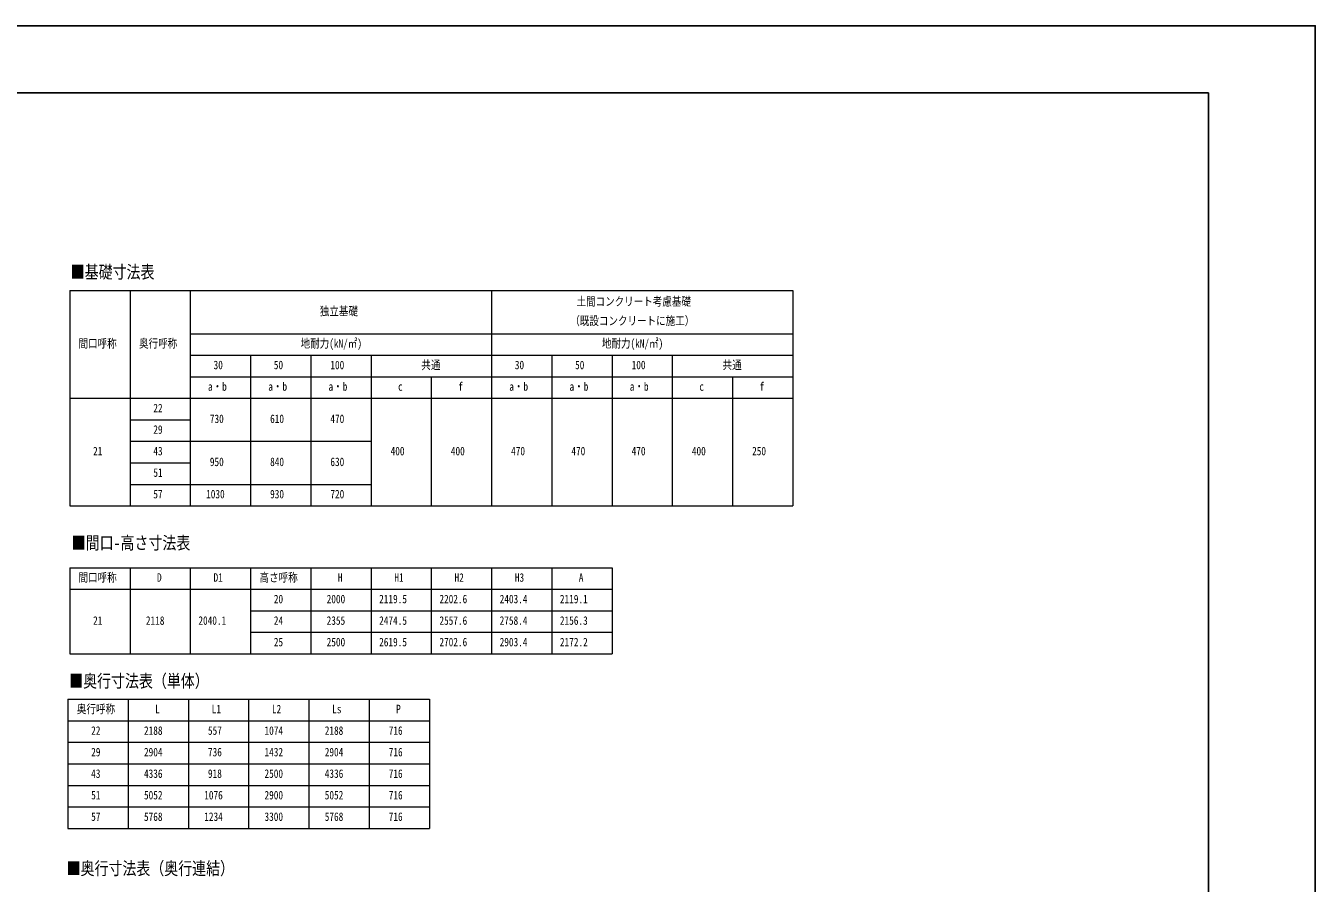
# Model space of a CAD drawing. Units: millimetres, scale not verified. Extents: x -16820 to 16820, y -11880 to 11880.
# Drawn here: x 1840 to 16820, y 1921 to 11880 of the extents above; entities that cross this region are included whole.
import ezdxf
from ezdxf.enums import TextEntityAlignment as Align

# ---------------------------------------------------------------- set-up
doc = ezdxf.new("R2010")
doc.units = ezdxf.units.MM
doc.header["$LTSCALE"] = 40
doc.layers.add('0-1_TABLE1', color=7, linetype='Continuous', lineweight=18)
doc.layers.add('0-2_USER1', color=3, linetype='Continuous')
doc.layers.add('0-7_YKK_ZWAK', color=7, linetype='Continuous')
doc.styles.add('ＭＳ ゴシック', font='')
doc.styles.get('ＭＳ ゴシック').set_extended_font_data('MS Gothic')

msp = doc.modelspace()

# ---------------------------------------------------------------- linework, layer by layer
at = {"layer": '0-1_TABLE1'}
for p, q in [((2350.65, 8803.63), (10750.65, 8803.63)), ((2350.65, 8803.63), (2350.65, 6303.63)), ((3050.65, 8803.63), (3050.65, 6303.63)), ((3750.65, 8303.63), (10750.65, 8303.63)), ((3750.65, 8053.63), (10750.65, 8053.63)), ((4450.65, 8053.63), (4450.65, 6303.63)), ((5150.65, 8053.63), (5150.65, 6303.63)), ((7950.65, 8053.63), (7950.65, 6303.63)), ((8650.65, 8053.63), (8650.65, 6303.63)), ((3750.65, 7803.63), (10750.65, 7803.63)), ((3050.65, 7303.63), (3750.65, 7303.63)), ((3050.65, 7053.63), (5850.65, 7053.63)), ((3050.65, 6803.63), (3750.65, 6803.63)), ((3050.65, 6553.63), (5850.65, 6553.63)), ((2350.65, 5585.15), (8650.65, 5585.15)), ((2350.65, 5585.15), (2350.65, 4585.15)), ((3050.65, 5585.15), (3050.65, 4585.15)), ((3750.65, 5585.15), (3750.65, 4585.15)), ((4450.65, 5585.15), (4450.65, 4585.15)), ((5150.65, 5585.15), (5150.65, 4585.15)), ((5850.65, 5585.15), (5850.65, 4585.15)), ((6550.65, 5585.15), (6550.65, 4585.15)), ((7250.65, 5585.15), (7250.65, 4585.15)), ((7950.65, 5585.15), (7950.65, 4585.15)), ((8650.65, 5585.15), (8650.65, 4585.15)), ((2350.65, 5335.15), (8650.65, 5335.15)), ((4450.65, 5085.15), (8650.65, 5085.15)), ((4450.65, 4835.15), (8650.65, 4835.15)), ((2350.65, 4585.15), (8650.65, 4585.15)), ((2328.62, 4057.08), (6528.62, 4057.08)), ((2328.62, 4057.08), (2328.62, 2557.08)), ((3028.62, 4057.08), (3028.62, 2557.08)), ((3728.62, 4057.08), (3728.62, 2557.08)), ((4428.62, 4057.08), (4428.62, 2557.08)), ((5128.62, 4057.08), (5128.62, 2557.08)), ((5828.62, 4057.08), (5828.62, 2557.08)), ((6528.62, 4057.08), (6528.62, 2557.08)), ((2328.62, 3807.08), (6528.62, 3807.08)), ((2328.62, 3557.08), (6528.62, 3557.08)), ((2328.62, 3307.08), (6528.62, 3307.08)), ((2328.62, 3057.08), (6528.62, 3057.08)), ((2328.62, 2807.08), (6528.62, 2807.08)), ((2328.62, 2557.08), (6528.62, 2557.08))]:
    msp.add_line(p, q, dxfattribs=at)
for points in [[(3750.65, 8803.63), (3750.65, 8303.63), (3750.65, 7553.63), (3750.65, 6303.63)], [(7250.65, 8803.63), (7250.65, 8053.63), (7250.65, 7553.63), (7250.65, 6303.63)], [(10750.65, 8803.63), (10750.65, 8053.63), (10750.65, 7553.63), (10750.65, 6303.63)], [(5850.65, 8053.63), (5850.65, 7553.63), (5850.65, 6303.63)], [(9350.65, 8053.63), (9350.65, 7803.63), (9350.65, 6303.63)], [(6550.65, 7803.63), (6550.65, 7553.63), (6550.65, 6303.63)], [(10050.65, 7803.63), (10050.65, 7553.63), (10050.65, 6303.63)], [(2350.65, 7553.63), (3050.65, 7553.63), (10750.65, 7553.63)], [(2350.65, 6303.63), (3050.65, 6303.63), (7250.65, 6303.63), (10750.65, 6303.63)]]:
    msp.add_lwpolyline(points, dxfattribs=at)
at = {"layer": '0-7_YKK_ZWAK'}
for q in [(-15619.92, 11100), (15580.08, -10100)]:
    msp.add_line((15580.08, 11100), q, dxfattribs=at)
msp.add_lwpolyline([(-16820, -11880), (16820, -11880), (16820, 11880), (-16820, 11880)], close=True, dxfattribs=at)

# ---------------------------------------------------------------- texts
at = {"layer": '0-1_TABLE1', "style": 'ＭＳ ゴシック', "width": 0.8}
for s, p in [('土間コンクリート考慮基礎', (8237.45, 8598.63)), ('独立基礎', (5255.85, 8486.13)), ('（既設コンクリートに施工）', (8165.45, 8373.63)), ('間口呼称', (2452.25, 8111.13)), ('奥行呼称', (3155.85, 8111.13)), ('地耐力(kN/㎡)', (5032.65, 8111.13)), ('地耐力(kN/㎡)', (8532.65, 8111.13)), ('30', (4021.45, 7861.13)), ('50', (4721.45, 7861.13)), ('100', (5378.25, 7861.13)), ('共通', (6435.45, 7861.13)), ('30', (7521.45, 7861.13)), ('50', (8221.45, 7861.13)), ('100', (8878.25, 7861.13)), ('共通', (9935.45, 7861.13)), ('a・b', (3956.65, 7611.13)), ('a・b', (4656.65, 7611.13)), ('a・b', (5356.65, 7611.13)), ('c', (6164.65, 7611.13)), ('f', (6864.65, 7611.13)), ('a・b', (7456.65, 7611.13)), ('a・b', (8156.65, 7611.13)), ('a・b', (8856.65, 7611.13)), ('c', (9664.65, 7611.13)), ('f', (10364.65, 7611.13)), ('22', (3321.45, 7361.13)), ('730', (3978.25, 7236.13)), ('610', (4678.25, 7236.13)), ('470', (5378.25, 7236.13)), ('29', (3321.45, 7111.13)), ('21', (2621.45, 6861.13)), ('43', (3321.45, 6861.13)), ('400', (6078.25, 6861.13)), ('400', (6778.25, 6861.13)), ('470', (7478.25, 6861.13)), ('470', (8178.25, 6861.13)), ('470', (8878.25, 6861.13)), ('400', (9578.25, 6861.13)), ('250', (10278.25, 6861.13)), ('950', (3978.25, 6736.13)), ('840', (4678.25, 6736.13)), ('630', (5378.25, 6736.13)), ('51', (3321.45, 6611.13)), ('57', (3321.45, 6361.13)), ('1030', (3935.05, 6361.13)), ('930', (4678.25, 6361.13)), ('720', (5378.25, 6361.13)), ('間口呼称', (2452.25, 5392.65)), ('D', (3364.65, 5392.65)), ('D1', (4021.45, 5392.65)), ('高さ呼称', (4555.85, 5392.65)), ('H', (5464.65, 5392.65)), ('H1', (6121.45, 5392.65)), ('H2', (6821.45, 5392.65)), ('H3', (7521.45, 5392.65)), ('A', (8264.65, 5392.65)), ('20', (4721.45, 5142.65)), ('2000', (5335.05, 5142.65)), ('2119.5', (5945.05, 5142.65)), ('2202.6', (6645.05, 5142.65)), ('2403.4', (7345.05, 5142.65)), ('2119.1', (8045.05, 5142.65)), ('21', (2621.45, 4892.65)), ('2118', (3235.05, 4892.65)), ('2040.1', (3845.05, 4892.65)), ('24', (4721.45, 4892.65)), ('2355', (5335.05, 4892.65)), ('2474.5', (5945.05, 4892.65)), ('2557.6', (6645.05, 4892.65)), ('2758.4', (7345.05, 4892.65)), ('2156.3', (8045.05, 4892.65)), ('25', (4721.45, 4642.65)), ('2500', (5335.05, 4642.65)), ('2619.5', (5945.05, 4642.65)), ('2702.6', (6645.05, 4642.65)), ('2903.4', (7345.05, 4642.65)), ('2172.2', (8045.05, 4642.65)), ('奥行呼称', (2433.82, 3864.58)), ('L', (3342.62, 3864.58)), ('L1', (3999.42, 3864.58)), ('L2', (4699.42, 3864.58)), ('Ls', (5399.42, 3864.58)), ('P', (6142.62, 3864.58)), ('22', (2599.42, 3614.58)), ('2188', (3213.02, 3614.58)), ('557', (3956.22, 3614.58)), ('1074', (4613.02, 3614.58)), ('2188', (5313.02, 3614.58)), ('716', (6056.22, 3614.58)), ('29', (2599.42, 3364.58)), ('2904', (3213.02, 3364.58)), ('736', (3956.22, 3364.58)), ('1432', (4613.02, 3364.58)), ('2904', (5313.02, 3364.58)), ('716', (6056.22, 3364.58)), ('43', (2599.42, 3114.58)), ('4336', (3213.02, 3114.58)), ('918', (3956.22, 3114.58)), ('2500', (4613.02, 3114.58)), ('4336', (5313.02, 3114.58)), ('716', (6056.22, 3114.58)), ('51', (2599.42, 2864.58)), ('5052', (3213.02, 2864.58)), ('1076', (3913.02, 2864.58)), ('2900', (4613.02, 2864.58)), ('5052', (5313.02, 2864.58)), ('716', (6056.22, 2864.58)), ('57', (2599.42, 2614.58)), ('5768', (3213.02, 2614.58)), ('1234', (3913.02, 2614.58)), ('3300', (4613.02, 2614.58)), ('5768', (5313.02, 2614.58)), ('716', (6056.22, 2614.58))]:
    msp.add_text(s, height=98.97, dxfattribs=at).set_placement(p, align=Align.BOTTOM_LEFT)
at = {"layer": '0-2_USER1', "style": 'ＭＳ ゴシック', "width": 0.8}
for s, p in [('■基礎寸法表', (2362.35, 8902.12)), ('■間口-高さ寸法表', (2373.81, 5755.29)), ('■奥行寸法表（単体）', (2344.26, 4150.76)), ('■奥行寸法表（奥行連結）', (2314.31, 1973.75))]:
    msp.add_text(s, height=148.5, dxfattribs=at).set_placement(p, align=Align.BOTTOM_LEFT)

doc.saveas('drawing.dxf')
